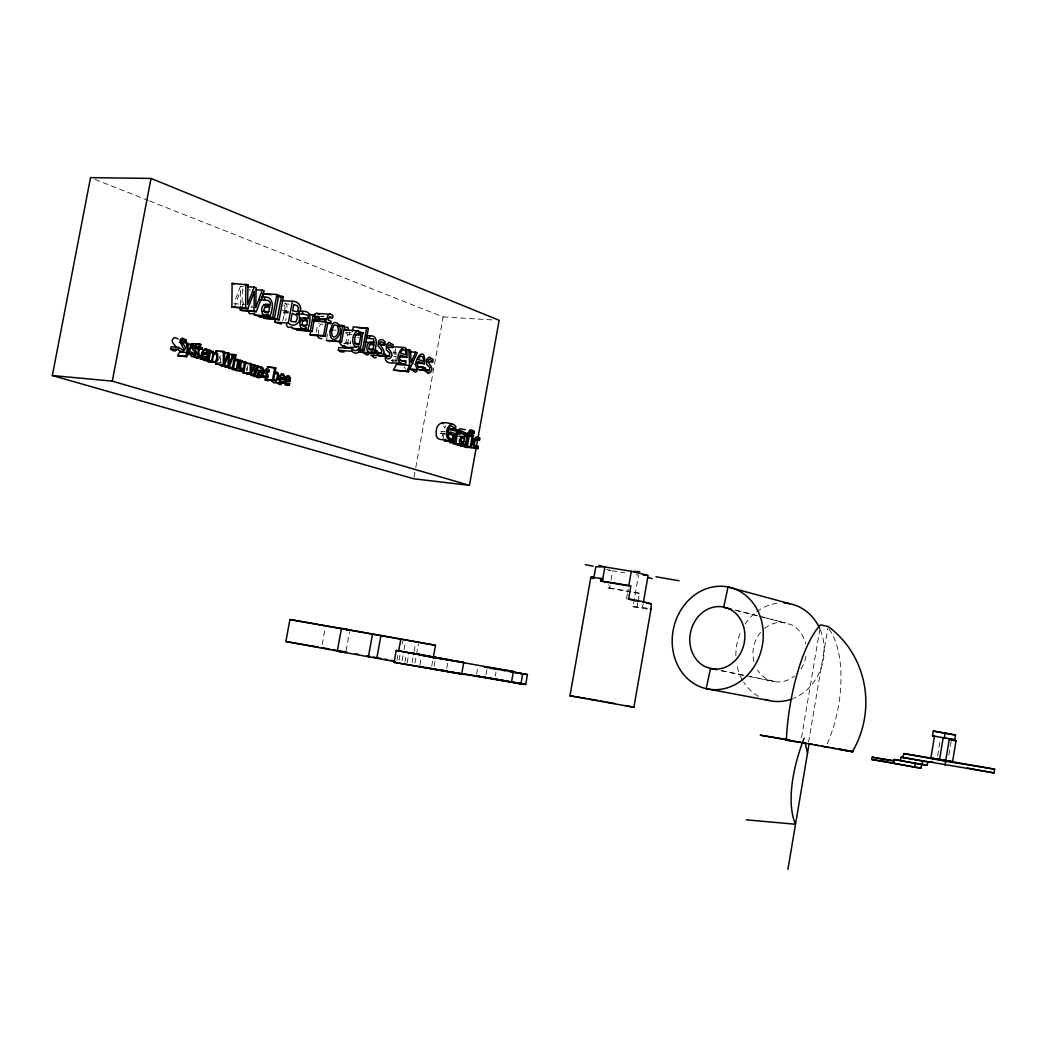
<?xml version="1.0" encoding="UTF-8"?>
<svg xmlns="http://www.w3.org/2000/svg" width="1047" height="1047" viewBox="0 0 1047 1047"><rect width="100%" height="100%" fill="white"/><g stroke="black" fill="none" stroke-linecap="round" stroke-linejoin="round"><path stroke-width="0.75" stroke-dasharray="5 3.75" d="M220.472 362.458L220.59 354.671L218.496 360.26M240.352 305.122L240.614 290.516L243.676 290.686M394.091 353.31L394.025 350.549M316.364 332.121L317.123 326.69L319.126 322.829M937.589 756.013L940.415 738.881M948.909 754.979L951.134 741.459M801.531 737.559L819.749 629.823M808.598 742.101L827.85 628.069M647.177 609.001A32.431 1.23 10 0 1 642.335 608.412L633.016 606.723L638.539 575.065L635.503 574.567M636.851 607.626L637.688 602.85M637.963 601.253L639.351 593.283L629.443 591.306M633.016 606.723L642.505 607.417L643.146 603.753M630.961 592A32.418 1.466 10 0 1 614.694 589.173L608.019 587.89L608.582 584.671M608.019 587.89L609.642 587.982L610.1 585.404M611.042 579.999L612.665 570.772L624.837 572.801M626.512 598.701L627.362 593.885M627.637 592.288L628.2 589.081M446.781 668.104L447.933 661.691M476.542 674.386L477.825 667.253M485.991 674.634L487.025 668.915M495.231 676.205L495.99 671.938M414.036 477.183L415.489 469.174M415.777 467.564L443.143 316.94L149.8 201.05M396.97 660.369L398.357 652.726M399.051 660.173L400.19 653.825M401.917 644.324L402.493 641.157M445.616 434.125L440.434 433.118L440.774 431.285L445.237 431.73M442.148 436.52L442.645 433.824M402.048 660.683L403.762 651.195M404.05 649.611L405.189 643.277M442.986 439.23L444.229 432.398L440.774 431.285M445.407 425.658L444.949 428.171L443.09 425.606M404.927 662.241L406.223 655.042M407.165 662.83L408.749 654.087M412.047 662.542L413.774 653.001M414.062 651.404L415.502 643.447M414.939 663.039L418.394 643.97M419.965 664.845L421.391 656.901M431.73 666.141L432.882 659.728M434.06 666.245L435.382 658.877M392.259 362.733L392.756 359.946L391.225 360.626M346.02 650.933L349.554 631.629M326.612 338.835L327.489 334.098M344.411 343.495L345.89 342.814L347.46 334.242L345.379 332.553M347.421 344.345L349.685 332.056M350.156 343.887L350.719 340.785M322.149 644.52L325.251 627.572M284.876 302.897C287.703 304.625 287.637 308.734 285.936 311.234C281.735 312.961 288.449 316.992 285.399 320.5M243.637 302.465L242.014 306.823L242.42 287.166L240.352 286.407L234.371 302.282M234.122 307.818L240.614 290.516M282.703 320.762L283.894 316.338L282.284 313.825M250.979 306.405L252.432 305.816M608.647 570.641L611.029 570.72M240.352 286.407L243.414 286.564M284.745 303.918L289.299 304.18M233.834 303.722L246.058 304.455M443.143 316.94L492.757 319.937M251.175 307.386L255.756 307.661M282.049 310.174L288.108 310.54M288.645 311.496L282.585 311.129C285.281 310.867 285.936 306.261 283.632 304.991M284.09 312.582L288.632 312.857M283.109 312.66L288.619 312.974M321.023 316.155L324.033 316.338M320.277 316.495L323.287 316.678M333.129 330.027L336.126 330.237M346.243 332.527L352.224 332.933M347.46 334.242L351.949 334.556M345.89 342.814L350.365 343.128M343.665 343.547L351.125 344.097M393.24 352.486L396.185 352.708M393.868 353.991L396.826 354.2M393.607 356.399L396.551 356.621M392.664 359.906L397.179 360.286M391.683 360.901L396.119 361.241M218.286 362.301L221.349 362.55M440.434 433.118L444.91 433.563M639.351 593.283L638.461 593.165A32.418 1.466 10 0 1 632.519 592.249M357.708 337.317L359.121 337.553M609.642 587.982L627.912 591.058M642.505 607.417L648.839 608.529M721.501 670.669L745.006 675.472M746.576 675.786L773.223 681.231M721.174 670.747L743.108 675.223M749.377 676.506L774.44 681.623A29.944 26.555 -78 0 0 794.555 676.061M606.527 569.293L609.59 570.039M734.85 609.982L761.208 616.683M762.766 617.076L791.113 624.627A29.944 26.555 -78 0 1 805.653 643.826M736.093 610.362L757.792 615.885M759.337 616.277L785.695 622.978M774.44 681.623L767.844 679.49A29.944 26.555 -78 0 1 757.478 669.923M248.532 289.404L250.495 290.124M95.081 179.43L148.281 200.448M323.117 324.478L321.822 324.007A3.717 2.46 -87.1 0 0 320.094 324.884L318.51 329.203L318.406 333.993M415.136 365.023L413.513 363.401M405.529 368.636L403.959 367.013M395.544 348.73L396.211 361.254M246.49 367.85L246.569 370.887M247.354 365.9L247.472 370.468M820.233 629.692A49.497 43.895 -78 0 1 793.43 698.414M758.408 696.334A49.497 43.895 -78 0 1 743.671 682.147M742.127 679.555A49.497 43.895 -78 0 1 736.617 663.562M735.884 655.684A49.497 43.895 -78 0 1 741.197 630.961M745.084 624.091A49.497 43.895 -78 0 1 755.476 612.704M756.667 611.775A49.497 43.895 -78 0 1 776.939 603.334M805.915 656.286A29.944 26.555 -78 0 1 800.719 669.334M753.984 661.717A29.944 26.555 -78 0 1 761.313 631.524M764.559 628.436A29.944 26.555 -78 0 1 784.478 622.612M829.015 629.077A81.862 38.176 -79.8 0 1 826.62 745.071"/><path stroke-width="1.5" d="M225.04 352.747L229.267 353.363L229.044 364.395L232.735 354.501L233.847 354.868L229.358 366.62L228.063 366.201L228.246 355.286L224.568 365.089L215.656 364.055L215.682 361.123M224.568 365.089L223.299 364.683L223.43 351.465L215.774 350.863L216.965 351.242M256.293 311.653L254.015 310.854L254.382 291.275L247.877 308.669L231.871 307.02L232.107 283.371L247.982 284.876L247.589 304.546L254.12 287.14L256.175 287.899L255.756 307.661L262.274 290.15L264.237 290.87L256.293 311.653L242.551 310.802L240.273 309.991L240.326 306.745M254.447 365.586L258.557 366.188L255.246 374.878L254.264 374.577L254.055 366.974L251.188 373.596L242.603 372.627L242.642 369.382M247.877 308.669L245.626 307.87L245.888 284.103M251.188 373.596L250.207 373.282L250.325 363.518L244.226 363.008M223.43 351.465L224.608 351.844L224.411 362.812L228.089 352.983M250.325 363.518L251.424 363.872L251.201 371.384L254.041 364.722L254.918 365.01L255.115 372.64L257.497 365.848M176.105 347.892C175.935 344.555 169.575 342.539 173.239 338.469A4.175 2.997 -87.3 0 1 174.862 337.566L178.134 338.862M206.678 353.245C208.091 350.261 203.471 348.559 203.157 352.106L206.678 353.245L203.615 352.996M283.515 378.032C284.876 375.206 280.544 373.596 280.282 376.999L283.515 378.032L280.491 377.771M942.444 760.083L952.548 761.836L956.016 740.766L949.21 739.535M933.544 758.434L903.692 753.578L903.051 757.439L994.035 772.935L994.65 769.192L936.685 758.944M893.418 763.237L894.046 759.468L927.236 765.278L927.773 762.007L901.087 757.217L900.551 760.475M915.157 763.381L921.569 764.375L920.954 768.158L914.528 767.176L915.157 763.381L894.046 759.468M922.695 761.195L922.158 764.48L927.236 765.278M932.511 735.819L933.309 731.042L955.492 735.059L954.72 739.81L949.315 738.842L945.716 760.711L930.862 758.12L934.487 736.185L932.511 735.819L946.279 738.266M939.539 759.703L943.177 737.716L954.72 739.81M944.315 737.899L945.114 733.109L955.492 735.059M945.075 765.2L945.716 761.274L903.692 753.578M920.954 768.158L871.837 759.546L872.23 757.177L894.19 760.855M883.446 761.719L883.838 759.337L872.23 757.177M787.907 869.363L809.095 743.854L812.158 744.325M643.368 602.522L648.093 575.379L631.302 571.309L604.878 566.924L595.795 566.715L593.714 578.494L590.73 577.839L569.974 695.823L633.906 707.275L651.012 609.053L651.273 603.91L650.54 603.582A32.418 1.309 10 0 0 634.927 600.049L628.632 598.845L630.87 585.98L629.247 585.666A32.405 1.505 10 0 0 604.852 581.595L600.664 581.033L601.122 578.428L598.884 578.127A32.405 1.544 10 0 0 590.73 577.839M591.018 577.97L591.189 577.054L593.885 577.578M631.302 571.309L628.763 585.875L602.339 581.451L604.878 566.924M511.486 682.264L513.41 671.507L484.211 666.926M520.909 683.992L522.715 673.849L527.439 674.569L525.686 684.45L482.418 676.938M478.06 448.535C479.735 445.577 472.21 447.894 474.932 442.096C474.657 435.029 480.56 442.24 479.919 438.209C475.783 433.118 472.38 442.017 473.571 445.603A4.594 2.775 -84.2 0 0 474.618 448.011L478.06 448.535L469.2 447.606M441.978 658.969L396.237 650.436L394.078 662.345L461.662 674.15L463.769 662.411L445.106 659.518M398.632 651.195L400.844 638.958L435.487 645.305L433.17 658.131M445.97 439.531C441.664 440.159 435.526 439.727 436.18 433.602C435.761 422.608 442.685 420.789 452.971 424.31A10.313 6.321 -84.4 0 1 455.288 425.998L455.825 426.679C456.518 432.555 450.406 421.234 448.954 428.851C447.579 432.136 446.886 439.635 452.33 438.942L453.063 434.871L450.877 434.165L451.205 432.332L448.221 432.031M457.094 431.39C466.347 429.048 468.598 437.882 464.502 444.923L454.123 443.849L452.945 443.47L453.168 442.227L450.171 442.868A3.612 2.212 -84.3 0 1 449.255 441.559M456.845 430.042L458.036 430.422L457.722 432.175L459.633 431.05A3.939 2.395 -84.4 0 1 460.575 431.325L460.209 433.379L457.421 433.838L455.903 442.2L454.712 441.821L456.845 430.042L447.907 429.152M458.782 436.246C473.349 437.476 459.999 434.283 461.557 431.835M464.502 444.923L463.337 444.556L463.559 443.3L460.575 443.954A3.625 2.212 -84.3 0 1 459.659 442.632L459.502 442.004A4.096 2.5 -84.3 0 1 459.515 439.74L461.426 436.717L464.724 436.848M463.847 441.664L464.436 438.418L463.337 438.248L461.321 438.706L460.693 440.918L461.74 442.462L463.847 441.664L460.876 441.363M464.632 433.249L467.603 433.537L467.302 435.172L468.101 435.434L466.295 445.485L467.472 445.865L469.278 435.814L471.176 436.429L471.477 434.806L469.54 434.165L469.907 432.555L470.784 431.573L472.433 432.254L472.76 430.448L470.535 429.82A3.246 1.963 -84.4 0 0 469.278 430.919L468.402 433.798L463.952 433.353M473.964 433.55L472.642 433.118L473.008 431.076L474.33 431.508L473.964 433.55L468.048 432.961M472.367 435.094L473.532 435.473L471.438 447.121L470.26 446.755L472.367 435.094L467.917 434.649M469.436 485.35L499.157 320.317L151.017 178.435L90.526 177.637L52.35 375.533L413.748 478.78L469.436 485.35L112.291 381.134L52.35 375.533M384.746 344.646L385.257 341.872L382.443 339.634L380.179 339.608L378.504 341.217L377.941 345.824L381.919 350.496L381.082 353.559C377.849 355.155 376.004 346.413 375.978 353.245L379.943 355.954A6.073 3.887 -86.4 0 0 382.129 355.313C387.822 350.392 378.831 346.963 379.969 342.395L380.519 341.872C385.231 341.95 387.076 347.395 378.818 344.227M392.704 347.539L389.994 344.738L387.979 345.301C386.84 349.855 395.74 353.258 390.112 358.166A6.033 3.848 -86.3 0 1 387.953 358.794L384.013 356.111C384.04 349.318 385.859 357.995 389.078 356.412L389.903 353.363L386.448 349.894L386.173 344.973L388.882 342.343L393.214 344.777L392.704 347.539L386.696 347.081M395.164 661.612L337.317 651.116L341.453 628.488L400.844 638.958M406.877 357.393L400.255 355.012C396.905 364.304 408.055 358.755 405.516 363.754C386.709 364.997 409.024 331.389 406.877 357.393L399.496 356.844M368.387 656.822L372.562 633.932M424.532 363.754L418.054 361.424C414.756 370.612 425.697 365.115 423.197 370.062C404.77 371.279 426.692 338.089 424.532 363.754L417.19 363.191M428.105 373.072L424.375 370.494C424.415 363.872 426.077 372.261 429.191 370.743L429.99 367.759L426.705 364.408L426.456 359.631L429.048 357.053L433.157 359.37L432.673 362.079L428.197 361.712M376.815 658.249L380.951 635.477M313.76 315.736L314.231 314.833A4.45 2.958 -87.4 0 1 316.102 313.419L330.407 314.244L332.972 315.369L332.514 317.817L330.054 316.718L328.758 318L328.221 320.199L331.14 321.259L330.721 323.497L327.868 322.45L325.316 336.218L323.549 335.59L326.101 321.809L312.857 320.591M320.5 319.191L326.52 319.571L327.79 315.671A4.476 2.945 -87.3 0 1 329.648 314.257L330.407 314.244M342.749 325.512L344.476 326.141L344.044 328.496L346.793 327.135A5.327 3.481 -86.9 0 1 348.167 327.58C349.122 332.488 345.431 328.208 343.625 330.734L341.544 341.989L339.817 341.374L342.749 325.512L338.246 325.211M344.149 351.897L341.152 351.962L338.299 350.248L338.809 347.499L352.25 348.481C354.658 352.368 359.566 350.706 358.912 345.955C354.148 347.761 340.275 349.201 339.49 341.479M337.317 651.116L345.732 652.543L285.883 641.549L289.94 619.523L349.842 630.019L341.453 628.488M352.433 331.493L353.297 326.847L368.4 328.352L364.395 350.117L358.44 349.672M358.532 332.174L363.113 332.959C361.006 336.427 362.681 360.063 351.74 351.255L352.25 348.481M359.317 343.769L360.901 335.171C354.868 327.619 351.229 348.258 359.317 343.769L354.841 343.455M364.395 350.117L362.707 349.515L366.725 327.724M365.377 342.107L374.303 342.735L373.452 338.927L369.303 338.43L369.787 335.773C379.982 335.04 375.35 348.455 374.08 353.559L359.042 351.975L375.978 353.245M373.125 349.148L373.923 344.829C367.615 340.785 367.235 353.716 373.125 349.148L368.675 348.821M261.855 297.23C275.008 295.032 273.293 307.949 269.904 316.495L268.032 315.828L268.359 314.074L265.637 315.252L263.622 314.65A5.17 3.534 -87.8 0 1 262.13 312.66L261.868 311.744A5.837 3.992 -87.8 0 1 261.842 308.499C262.025 304.232 266.841 303.329 270.061 304.952C271.854 298.775 263.242 300.41 259.8 299.979M268.791 311.757L269.642 307.177C262.614 302.583 262.13 316.6 268.791 311.757L262.692 311.378M253.858 375.179L253.675 376.148L254.722 376.488L262.313 377.142C263.307 374.015 265.689 366.018 259.525 366.712C259.303 369.211 269.498 371.279 256.319 370.258M255.376 375.31L261.449 375.834L261.266 376.802L262.313 377.142M261.685 374.551L262.156 371.999C258.243 369.591 258.007 377.339 261.685 374.551L258.648 374.289M276.879 294.482L278.751 295.175L274.471 318.118L272.586 317.45L276.879 294.482L263.177 293.723L262.313 298.29M268.974 371.79C262.13 367.366 270.65 375.637 267.378 378.111A3.586 2.447 -86 0 1 266.017 378.504L263.504 376.933C262.535 374.211 270.008 379.119 266.108 374.224C262.195 372.313 266.475 365.848 269.288 370.141L268.974 371.79L265.886 371.515M281.355 324.086L274.667 322.149L275.243 319.06M281.525 296.209L283.397 296.903L279.13 319.78L277.259 319.113L281.525 296.209L278.489 296.039M272.403 380.362L274.772 367.654L267.194 367.026L275.806 367.994L274.955 372.536L276.5 371.842L278.24 373.059L278.188 378.36L276.015 381.422L273.516 380.27L264.826 379.695L273.372 380.676M292.375 301.261C299.193 300.764 304.232 309.82 297.701 313.537C303.643 319.584 295.189 329.635 288.318 323.052L292.375 301.261L281.748 300.646M283.475 383.307L283.776 381.645L280.675 381.592A2.591 1.754 -85.9 0 1 280.007 380.218L280.072 378.163L284.3 379.524L284.535 376.043L283.292 374.028L281.564 373.753L280.007 375.048L278.868 379.786L280.007 382.692L283.475 383.307L273.686 382.744L271.631 380.794M289.325 385.178L289.626 383.529L286.551 383.477A2.578 1.741 -85.8 0 1 285.883 382.103L285.949 380.061L290.15 381.409L290.385 377.941L289.155 375.925L287.441 375.651L285.896 376.946L284.758 381.671L285.883 384.563L289.325 385.178L284.797 384.786M300.371 318.196L307.936 318.681C310.658 312.647 300.018 316.22 303.015 311.339C313.76 310.553 309.362 324.452 307.753 329.962L292.362 328.405L307.753 329.962M305.96 329.321L306.274 327.606L303.669 328.771L301.745 328.208A5.052 3.39 -87.3 0 1 300.319 326.271L300.07 325.381A5.706 3.822 -87.3 0 1 300.057 322.201C300.214 318.105 304.795 317.084 307.936 318.681M306.692 325.342L307.53 320.853C300.764 316.456 300.319 330.08 306.692 325.342L300.659 324.936M313.275 314.728L315.068 315.383L314.624 317.778L317.463 316.403A5.431 3.612 -87.3 0 1 318.89 316.875C319.859 321.887 316.063 317.477 314.205 320.055L312.085 331.506L310.278 330.865L313.275 314.728L308.747 314.44M325.316 336.218L311.784 335.276L310.004 334.647L310.579 331.598M324.91 321.377L325.316 319.139L317.791 318.654M207.542 354.815L202.922 353.323L202.869 355.47A2.709 1.911 -86.8 0 0 203.602 356.922L206.926 357.001L206.665 358.768C193.826 359.867 208.628 338.403 207.542 354.815L202.935 354.436M209.583 350.274L210.709 350.64L210.499 351.687L213.104 351.242L213.981 353.153C219.451 349.096 217.776 360.822 216.415 362.484L215.302 362.131C220.106 352.682 212.161 349.868 212.672 361.294L211.559 360.94C211.703 359.592 215.001 350.222 210.251 353.035L208.929 360.089L207.803 359.736L209.583 350.274L204.99 349.92M234.894 354.619L235.981 354.972L235.091 359.671C240.666 356.517 238.624 367.418 237.512 369.225L236.439 368.884L237.604 362.367L237.08 360.574A2.748 1.911 -86.4 0 0 235.837 360.456L234.842 360.993L233.546 367.955L232.46 367.615L234.894 354.619L228.141 354.135M237.669 360.155L240.731 360.39C239.606 362.17 237.59 373.098 243.126 369.918L242.93 370.952L244.003 371.292L245.744 362.026L241.621 361.424M240.731 360.39L241.805 360.744C241.477 362.288 238.507 371.345 243.375 368.609L244.671 361.673M269.904 316.495L256.201 315.631L254.329 314.964L254.657 313.21M264.368 300.24L264.904 297.4M176.537 350.025L174.928 351.02L172.585 350.509L170.674 348.926L171.08 346.793L178.867 347.421C191.575 355.836 176.446 341.793 180.948 339.045A4.188 2.997 -87.2 0 1 182.571 338.142L186.379 339.987L186 342.016L181.288 341.636M186 342.016L184.351 340.118L182.165 339.882C178.762 343.573 186.772 344.672 185.123 348.638C184.822 352.355 180.019 352.342 178.383 349.528L178.867 347.421M197.36 348.612C189.939 343.926 199.139 352.551 195.671 355.182A3.73 2.657 -86.9 0 1 194.179 355.574L191.457 353.912C190.449 351.072 198.485 356.255 194.258 351.111C189.991 349.057 194.716 342.343 197.687 346.897L197.36 348.612L192.687 348.232M196.064 346.649L199.139 346.884L199.65 344.149L191.967 343.573L193.093 343.94M196.941 348.337L200.016 348.572C197.111 352.931 199.964 355.142 200.566 357.341C195.697 357.524 198.59 350.483 198.891 348.219L198.38 346.636L199.139 346.884M199.65 344.149L200.788 344.515L200.265 347.251L202.333 347.918L202.084 349.253L197.477 348.887M112.291 381.134L151.017 178.435M458.089 432.372L458.887 429.898A3.233 1.976 -84.5 0 1 460.157 428.799L465.339 429.715M344.803 348.023L345.235 346.348M361.516 332.383L361.294 333.025L358.153 330.826L347.696 330.132M265.794 380.009L271.998 380.14M408.827 349.698L409.626 365.429L396.368 364.395L393.515 370.115L408.474 371.777L417.334 352.813L415.685 352.211L411.078 362.524L410.542 350.326L405.87 349.476M186.588 342.814L187.334 352.708L179.639 352.093L177.676 355.692L186.588 356.7L192.7 344.79L191.522 344.411L188.342 350.889L187.832 343.207L180.424 342.343M393.515 370.115L406.773 371.175L409.626 365.429M177.676 355.692L185.371 356.32L187.334 352.708M387.665 347.761L388.502 347.041M261.449 375.834L259.185 376.41A2.84 1.95 -86.1 0 1 257.994 375.166L257.837 374.669A3.22 2.212 -86.1 0 1 257.824 372.876L259.473 370.559L262.391 370.769M268.961 380.48L267.378 380.781L265.938 379.603M253.439 375.454L251.215 375.585A2.84 1.963 -86.1 0 1 250.39 374.512M291.956 327.161L288.134 327.292A5.026 3.39 -87.4 0 1 286.708 325.355L286.459 324.478M253.898 313.681L249.906 313.786A5.143 3.547 -87.9 0 1 248.414 311.797L248.139 310.894M234.921 369.683L232.931 369.761L231.897 368.099M344.659 345.536L343.076 345.929M467.224 447.632L464.266 446.925A4.581 2.775 -84.2 0 1 463.441 445.485M409.22 369.198L417.321 369.591M789.595 739.928L760.227 735.164L852.886 751.733L850.046 751.092M198.995 358.139L196.561 358.205L194.703 356.857M281.277 384.629L278.895 384.314L277.534 382.678M343.835 330.054L344.699 329.923M358.153 330.826C352.315 332.423 350.208 344.738 356.517 346.91M451.977 424.14C444.713 425.488 444.085 443.274 453.416 440.303L454.647 433.445L451.205 432.332M321.822 338.705L318.812 338.076L316.809 335.119M186.981 344.816L188.041 344.947M643.316 575.222L646.496 575.327M633.422 571.374L639.796 571.597M599.761 578.729L602.784 578.847L601.122 578.428M244.919 284.705L247.982 284.876M248.008 286.813L254.12 287.14M256.162 289.823L262.274 290.15M271.134 294.757L263.177 293.723M277.311 296.55L283.397 296.903M263.975 304.585L270.061 304.952M265.074 306.902L269.642 307.177M231.871 307.02L245.626 307.87M298.474 311.064L303.015 311.339M240.273 309.991L254.015 310.854M296.445 313.747L302.491 314.113M312.045 315.199L315.068 315.383M314.362 316.587L318.89 316.875M328.012 317.542L332.514 317.817M254.329 314.964L268.032 315.828M313.851 319.4L318.367 319.701M272.586 317.45L258.897 316.574L274.471 318.118M314.061 321.036L326.101 321.809M301.484 320.461L307.53 320.853M277.259 319.113L263.582 318.236L279.13 319.78M327.711 323.301L330.721 323.497M338.482 325.748L344.476 326.141M274.667 322.149L288.318 323.052M357.969 327.659L366.908 328.248M344.659 330.158L347.656 330.355M360.129 332.763L363.113 332.959M310.278 330.865L296.707 329.936L312.085 331.506M354.933 334.752L360.901 335.171M366.816 335.563L369.787 335.773M366.319 338.233L369.303 338.43M310.004 334.647L323.549 335.59M339.817 341.374L326.324 340.406L341.544 341.989M380.205 344.293L384.655 344.62M369.46 344.502L373.923 344.829M391.787 346.636L403.605 347.473M406.118 349.999L409.076 350.222M409.796 351.779L415.685 352.211M373.635 350.13L376.606 350.339M358.244 349.188L362.707 349.515M377.208 352.708L381.658 353.035M338.299 350.248L351.74 351.255M385.191 355.561L389.641 355.888M384.013 356.111L370.677 355.103L374.617 357.773A6.007 3.861 -86.4 0 0 376.122 357.55M180.123 342.618L183.199 342.853M196.169 344.175L200.788 344.515M186.903 344.057L191.522 344.411M400.046 360.469L406.027 360.953M186.549 344.319L192.7 344.79M199.27 347.683L202.333 347.918M399.627 363.296C395.085 362.026 386.134 365.534 385.204 358.205M207.633 350.405L210.709 350.64M417.74 366.79L423.695 367.288M220.014 351.491L224.608 351.844M419.022 367.183L424.977 367.68M170.674 348.926L178.383 349.528M224.673 353.009L229.267 353.363M230.798 354.619L235.981 354.972M425.331 369.892L429.728 370.232M187.177 351.74L191.85 352.119M417.046 369.905L411.17 369.447L414.926 372.012A5.863 3.678 -85.9 0 0 416.981 371.384M419.978 370.141L424.375 370.494M192.242 353.533L195.318 353.781M186.837 353.546L191.457 353.912M197.765 355.653L200.841 355.901M202.32 356.634L206.992 357.027M200.566 357.341L191.588 356.582L190.07 354.305M238.755 360.495L241.805 360.744M241.163 361.647L245.744 362.026M207.803 359.736L200.134 359.108L208.929 360.089M245.338 363.374L251.424 363.872M211.559 360.94L203.903 360.312L212.672 361.294M250.992 364.474L254.041 364.722M250.351 364.631L254.918 365.01M215.302 362.131L207.646 361.503L216.415 362.484M253.989 365.809L258.557 366.188M256.476 366.463L259.525 366.712M215.656 364.055L223.299 364.683M228.063 366.201L220.42 365.56L229.358 366.62M232.46 367.615L224.817 366.96L233.546 367.955M240.326 368.348L243.375 368.609M236.439 368.884L228.809 368.23L237.512 369.225M259.119 371.737L262.156 371.999M242.93 370.952L235.313 370.311L244.003 371.292M242.603 372.627L250.207 373.282M254.264 374.577L246.66 373.923L255.246 374.878M264.04 376.501L267.077 376.763M253.675 376.148L263.504 376.933M279.758 379.132L284.3 379.524M285.622 381.016L290.15 381.409M280.701 381.37L283.776 381.645M285.046 383.11L289.626 383.529M746.236 819.827L795.524 824.238A102.855 44.471 -65.3 0 1 804.135 738.148M447.933 428.472L455.38 429.205M471.372 431.22L474.33 431.508M449.111 429.545L458.036 430.422M469.462 431.953L472.433 432.254M453.142 430.579L460.575 431.325M469.671 432.817L472.642 433.118M457.238 433.092L460.209 433.379M468.506 434.505L471.477 434.806M456.728 433.393L461.19 433.851M447.2 432.686L450.184 432.987M465.13 435.133L468.101 435.434M447.894 433.864L450.877 434.165M468.218 436.128L471.176 436.429M447.108 434.269L453.063 434.871M461.465 438.117L464.436 438.418M475.024 439.923L479.526 440.394M449.359 438.641L452.33 438.942M454.712 441.821L444.294 440.735L455.903 442.2M452.945 443.47L463.337 444.556M475.43 446.009L478.453 446.336M466.295 445.485L455.903 444.412L467.472 445.865M470.26 446.755L459.895 445.669L471.438 447.121M394.078 662.345L520.647 683.796L494.721 679.045M569.974 695.823L575.235 696.621M786.284 740.294L800.719 742.388M871.837 759.546L883.681 761.365M883.838 759.337L893.811 760.881M901.087 757.217L906.231 758.028M929.775 761.692L932.916 762.19M945.716 761.274L994.65 769.192M930.862 758.12L933.963 758.617M422.883 666.978L419.677 666.442L422.792 667.018M426.103 667.515L429.309 668.051M432.516 668.601L435.722 669.138M438.942 669.674L446.964 671.022M450.171 671.559L453.39 672.095M456.597 672.645L459.803 673.182M463.01 673.718L493.189 678.783M576.596 696.857L580.666 697.538M285.883 641.549L318.471 647.072M655.998 576.766L679.071 580.771M582.027 697.773L586.124 698.48M646.523 603.085L651.273 603.91M407.204 640.371L435.487 645.305M421.771 654.859L409.011 652.621L448.299 659.623M421.679 655.317L513.41 671.507M490.349 668.012L493.425 668.562M513.292 672.161L522.427 673.758M479.474 676.362L476.293 675.812L479.356 676.375M482.667 676.925L485.847 677.474M489.041 678.037L525.686 684.45M589.042 698.99L597.994 700.561M951.383 739.954L956.016 740.766M396.237 650.436L463.769 662.411M484.447 666.952L487.627 667.515M490.821 668.078L498.778 669.491M501.958 670.054L505.151 670.617M508.332 671.179L527.439 674.569M441.533 423.119L442.541 423.302M600.729 701.058L603.465 701.542M496.5 669.098L499.55 669.648M502.599 670.185L505.649 670.734M508.698 671.284L522.715 673.849M606.174 702.027L610.218 702.759M405.765 640.123L289.94 619.523M415.79 641.85L418.682 642.387M941.083 759.847L945.716 760.711L937.065 759.127M947.915 760.986L952.548 761.836M321.586 647.596L329.622 649.075M332.841 649.663L336.048 650.252M339.267 650.841L347.303 652.32M355.352 653.786L358.558 654.375M366.607 655.854L369.813 656.443M373.033 657.032L381.069 658.511M384.288 659.1L387.508 659.689M390.714 660.277L393.934 660.866M425.92 667.58L461.662 674.15M967.441 768.04L994.035 772.935M611.579 702.995L614.563 703.545M803.599 742.912L806.491 743.449M809.095 743.854L812.197 744.417M815.299 744.993L818.401 745.556M821.515 746.131L829.276 747.545M832.378 748.121L835.48 748.684M838.582 749.259L852.559 751.825M885.173 761.588L914.528 767.176M933.309 731.042L943.766 733.018M769.1 700.522L706.175 688.69L710.533 668.418L716.802 669.7M625.399 705.547L633.906 707.275M840.204 749.155L842.953 749.678M585.312 564.66L593.099 566.178M845.754 750.241L848.62 750.817M374.303 342.735C371.292 341.204 367.117 342.408 367 346.217A5.471 3.534 -86.5 0 0 367 349.266L367.235 350.117A4.855 3.128 -86.5 0 0 368.531 351.949L370.311 352.473L372.732 351.321L372.431 352.97L374.08 353.559M628.043 599.041L638.775 601.475M316.861 313.406L317.673 313.603M600.664 581.033L602.339 581.451M731.447 609.171L723.699 607.208L728.045 586.987L789.804 603.739M647.936 577.525L652.111 578.625M599.015 565.393L603.216 566.492M185.371 356.32L186.588 356.7M200.016 348.572L202.084 349.253M467.603 433.537L468.402 433.798M274.772 367.654L275.806 367.994M406.773 371.175L408.474 371.777M432.673 362.079L430.095 359.37L428.184 359.932C427.084 364.343 435.552 367.693 430.16 372.444A5.889 3.664 -85.9 0 1 428.105 373.072M232.107 283.371L234.201 284.143M325.316 319.139L326.52 319.571M591.189 577.054L592.432 577.591M318.615 314.035L319.44 314.519M255.913 376.279L258.426 377.836A3.573 2.46 -86 0 0 259.8 377.457M362.615 352.25L366.594 354.946A6.046 3.9 -86.5 0 0 368.78 354.318M805.143 742.663L807.512 753.212M784.111 603.033A49.497 43.895 -78 0 1 819.605 628.252M792.042 698.951A49.497 43.895 -78 0 1 764.964 699.331M651.012 609.053A32.431 1.23 10 0 1 650.135 609.223M786.349 740.229A92.686 28.112 -80.6 0 1 820.56 624.876L828.125 626.472A93.34 89.021 -83.6 0 1 852.389 751.72M442.541 423.302A10.274 6.334 -84.4 0 1 443.431 423.721M187.976 354.567A3.717 2.657 -86.9 0 1 187.047 354.946M329.962 331.323C329.478 347.355 343.926 336.362 339.385 326.154A6.452 4.24 -87 0 0 337.409 323.235L335.42 322.502A6.531 4.293 -87.1 0 0 332.645 323.706L329.962 331.323M298.617 307.779L297.204 311.718L292.663 310.815L293.841 304.455L297.269 305.803L298.617 307.779M289.469 378.831L289.378 379.93L286.171 378.896L287.964 376.855L289.469 378.831M405.843 353.022L405.673 354.868L400.621 353.035L401.969 350.274L403.488 349.633L405.124 350.47L405.843 353.022M423.525 359.435L423.354 361.267L418.42 359.474L419.729 356.752L421.221 356.098L422.831 356.922L423.525 359.435M332.03 330.106C329.7 342.212 340.995 336.453 337.815 327.305A3.704 2.434 -87.1 0 0 336.624 325.368L335.341 324.897A3.73 2.46 -87.1 0 0 333.627 325.774L332.03 330.106M277.534 375.624L276.408 379.564A2.199 1.492 -85.9 0 1 275.387 380.074L273.751 379.04L274.72 373.818L276.892 373.478A1.662 1.139 -86 0 1 277.468 374.512L277.534 375.624M297.531 318.17L295.751 322.083L290.713 321.272L292.205 313.223L296.838 315.513L297.531 318.17M729.275 608.909L722.443 606.815A31.475 27.366 -77.7 0 0 691.229 629.6A31.475 27.366 -77.7 0 0 704.984 666.599L711.777 668.824A31.475 27.366 -77.7 0 0 743.462 646.117A31.475 27.366 -77.7 0 0 729.275 608.909M741.826 680.21A52.023 45.23 -77.7 0 0 739.182 590.992A52.023 45.23 -77.7 0 0 672.2 642.714A52.023 45.23 -77.7 0 0 741.826 680.21"/></g></svg>
